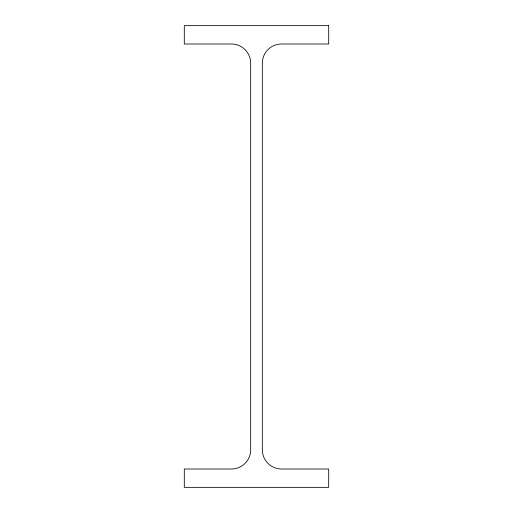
<?xml version="1.0" encoding="UTF-8"?>
<svg xmlns="http://www.w3.org/2000/svg" width="513" height="513" viewBox="0 0 513 513"><rect width="100%" height="100%" fill="white"/><g stroke="black" fill="none" stroke-linecap="round" stroke-linejoin="round"><path stroke-width="0.77" d="M328.698 25.65L184.302 25.65L184.302 44.003L231.51 44.003A19.161 19.161 0 0 1 250.671 63.163L250.671 449.837A19.161 19.161 0 0 1 231.51 468.997L184.302 468.997L184.302 487.35L328.698 487.35L328.698 468.997L281.49 468.997A19.161 19.161 0 0 1 262.329 449.837L262.329 63.163A19.161 19.161 0 0 1 281.49 44.003L328.698 44.003L328.698 25.65"/></g></svg>
